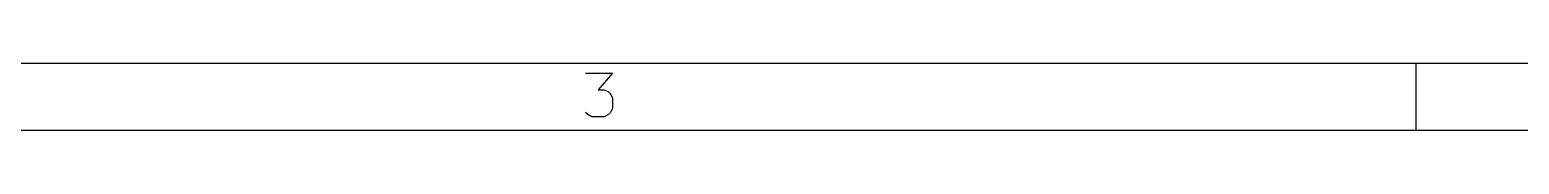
# Model space of a CAD drawing. Extents: x 10 to 287, y -200 to -10.
# Drawn here: x 118.58 to 163.08, y -12 to -10 of the extents above; entities that cross this region are included whole.
import ezdxf

# ---------------------------------------------------------------- set-up
doc = ezdxf.new("R2010")
doc.units = 0
doc.header["$MEASUREMENT"] = 0
doc.layers.add('BLACK', color=7, linetype='CONTINUOUS')

msp = doc.modelspace()

# ---------------------------------------------------------------- linework, layer by layer
at = {"layer": 'Black'}
for p, q in [((287.002, -10), (10, -10)), ((160, -12), (160, -10)), ((135.186, -10.2881), (135.99, -10.2881)), ((135.99, -10.2881), (135.557, -10.7833)), ((135.557, -10.7833), (135.743, -10.7833)), ((135.743, -10.7833), (135.867, -10.8452)), ((135.867, -10.8452), (135.929, -10.9071)), ((135.929, -10.9071), (135.99, -11.031)), ((135.99, -11.031), (135.99, -11.3405)), ((135.248, -11.5262), (135.186, -11.4643)), ((135.371, -11.5881), (135.248, -11.5262)), ((135.867, -11.5262), (135.743, -11.5881)), ((135.929, -11.4643), (135.867, -11.5262)), ((135.99, -11.3405), (135.929, -11.4643)), ((285.002, -12), (12, -12)), ((135.743, -11.5881), (135.371, -11.5881))]:
    msp.add_line(p, q, dxfattribs=at)

doc.saveas('drawing.dxf')
